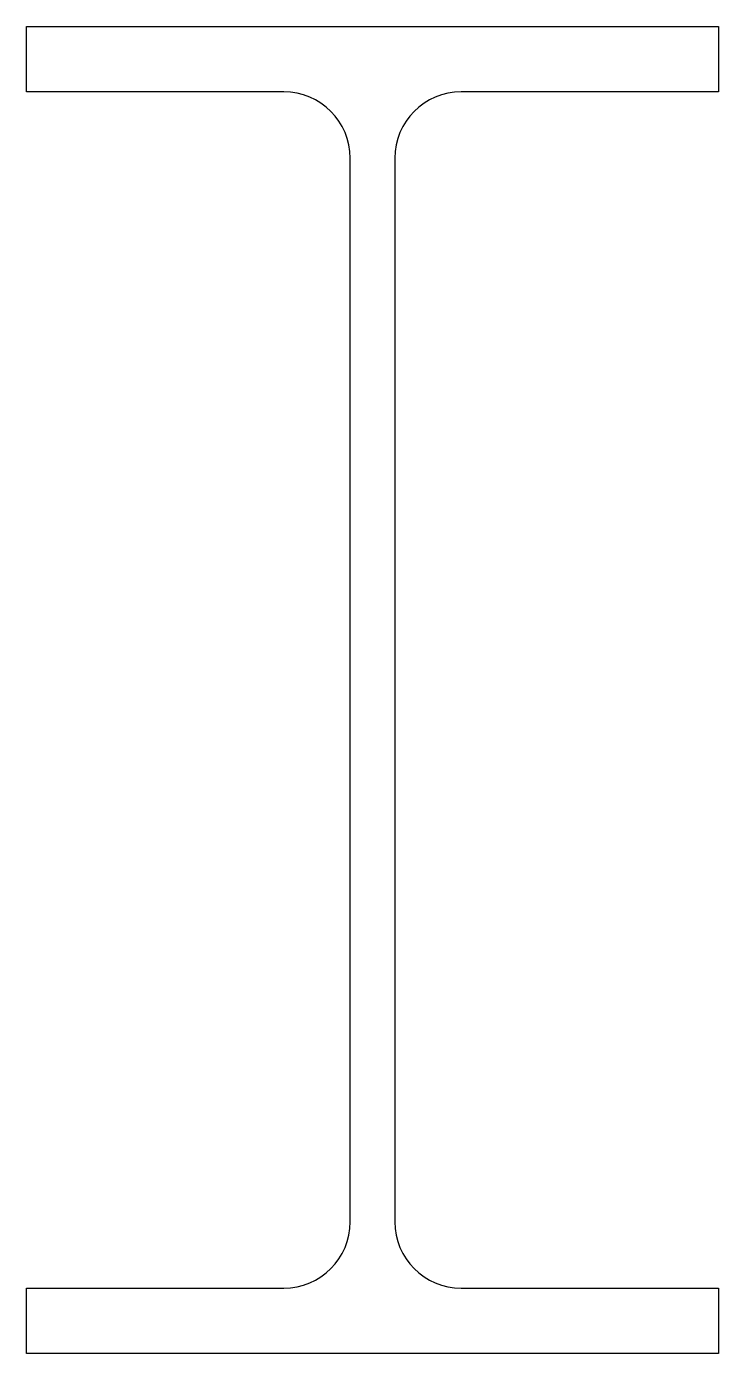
# Model space of a CAD drawing. Extents: x -36 to 36, y -140 to 0.
import ezdxf

# ---------------------------------------------------------------- set-up
doc = ezdxf.new("R2010")
doc.units = 0
doc.header["$MEASUREMENT"] = 0
doc.layers.get('0').update_dxf_attribs({"linetype": 'CONTINUOUS'})

msp = doc.modelspace()

# ---------------------------------------------------------------- linework, layer by layer
for p, q in [((-36.5, 0), (36.5, 0)), ((-36.5, -6.9), (-36.5, 0)), ((36.5, 0), (36.5, -6.9)), ((-9.35, -6.9), (-36.5, -6.9)), ((36.5, -6.9), (9.35, -6.9)), ((-2.35, -126.1), (-2.35, -13.9)), ((2.35, -13.9), (2.35, -126.1)), ((-36.5, -140), (-36.5, -133.1)), ((-36.5, -133.1), (-9.35, -133.1)), ((9.35, -133.1), (36.5, -133.1)), ((36.5, -133.1), (36.5, -140)), ((36.5, -140), (-36.5, -140))]:
    msp.add_line(p, q)
for centre, start, end in [((-9.35, -13.9), 0, 90), ((9.35, -13.9), 90, 180), ((-9.35, -126.1), 270, 360), ((9.35, -126.1), 180, 270)]:
    msp.add_arc(centre, 7, start, end)

doc.saveas('drawing.dxf')
